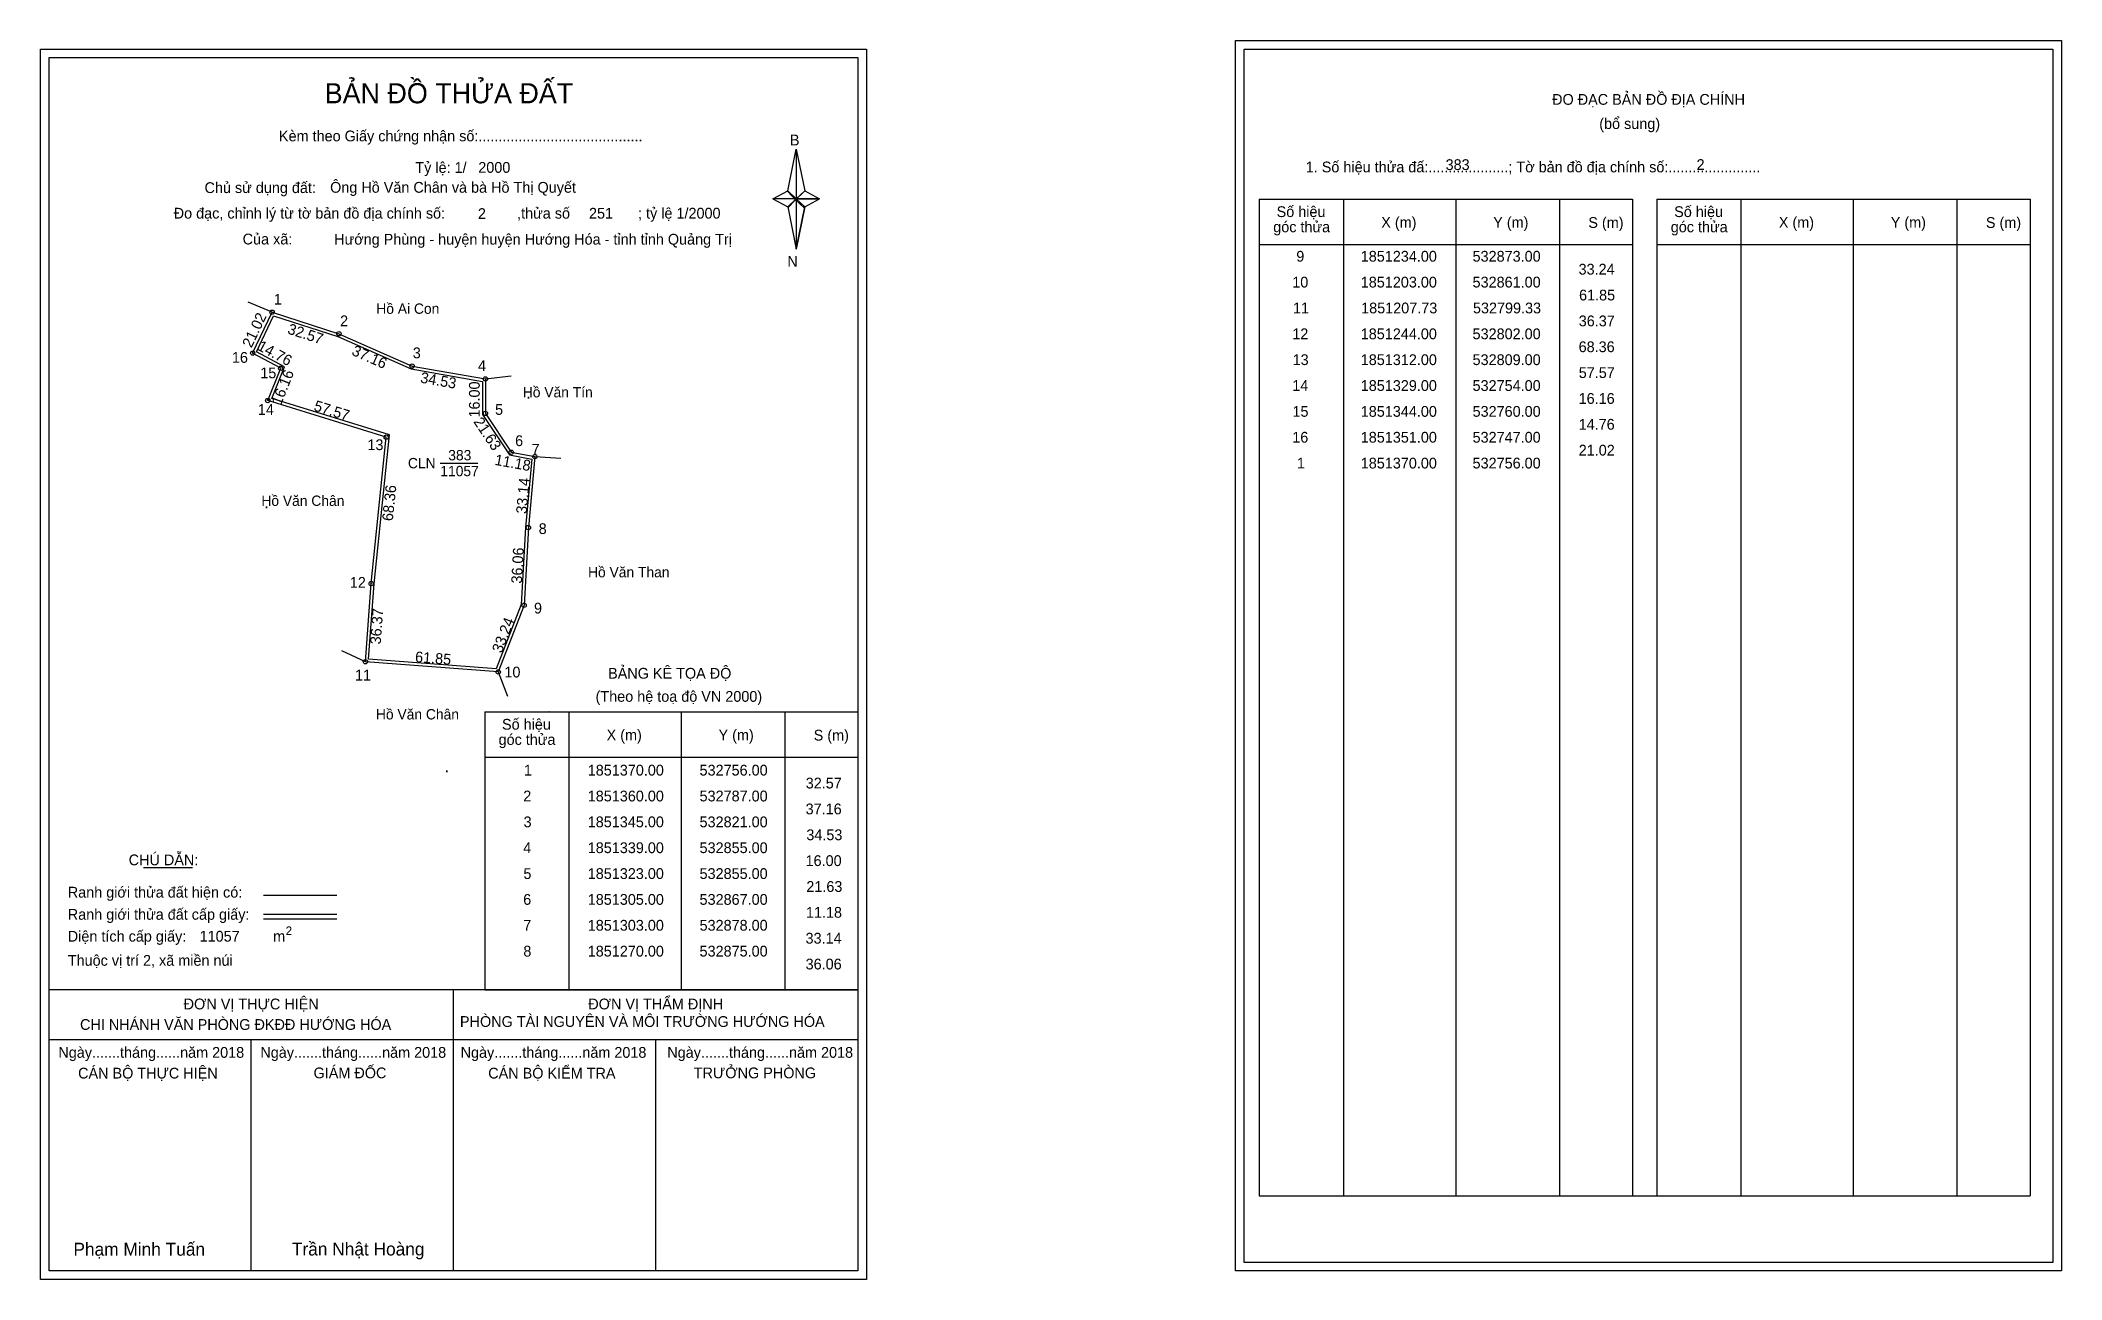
# Model space of a CAD drawing. Extents: x 532648 to 533587, y 1850921 to 1851496.
import ezdxf

# ---------------------------------------------------------------- set-up
doc = ezdxf.new("R2010")
doc.units = 0
for name, color, linetype in [('Level 1', 7, 'Continuous'), ('Level 10', 7, 'Continuous'), ('Level 11', 7, 'Continuous'), ('Level 13', 7, 'Continuous'), ('Level 27', 7, 'Continuous'), ('Level 3', 7, 'Continuous'), ('Level 36', 7, 'Continuous'), ('Level 49', 7, 'Continuous'), ('Level 53', 7, 'Continuous'), ('Level 55', 7, 'Continuous'), ('Level 6', 7, 'Continuous'), ('Level 60', 7, 'Continuous'), ('Level 63', 7, 'Continuous'), ('Level 9', 7, 'Continuous')]:
    doc.layers.add(name, color=color, linetype=linetype)

msp = doc.modelspace()

# ---------------------------------------------------------------- linework, layer by layer
at = {"layer": 'Level 1'}
for p, q in [((532652.5, 1851488.14), (532652.5, 1851488.14)), ((533207.14, 1851492.14), (533207.14, 1851492.14)), ((532995.34, 1851426.37), (532999.28, 1851445.65)), ((532999.28, 1851445.65), (532999.28, 1851422.6)), ((532999.28, 1851445.65), (533003.21, 1851426.37)), ((532988.46, 1851422.6), (532995.34, 1851426.37)), ((532995.34, 1851426.37), (532999.28, 1851422.6)), ((532998.98, 1851422.17), (532995.34, 1851425.94)), ((532999.28, 1851422.6), (532995.34, 1851418.92)), ((532998.98, 1851422.17), (532995.34, 1851418.49)), ((532995.34, 1851418.49), (532998.98, 1851422.17)), ((533002.92, 1851425.94), (532998.98, 1851422.17)), ((532998.98, 1851422.17), (533002.92, 1851425.94)), ((533002.92, 1851418.49), (532998.98, 1851422.17)), ((533003.21, 1851426.37), (532999.28, 1851422.6)), ((532999.28, 1851422.6), (532999.28, 1851399.21)), ((532999.28, 1851422.6), (533010.1, 1851422.6)), ((532999.28, 1851422.6), (533003.21, 1851418.92)), ((533003.21, 1851418.92), (533010.1, 1851422.6)), ((533214.21, 1851422.43), (533387.41, 1851422.43)), ((533253.39, 1850959.9), (533253.39, 1851422.43)), ((533305.53, 1850959.9), (533305.53, 1851422.43)), ((533353.48, 1851422.43), (533353.48, 1850959.9)), ((533387.41, 1851422.43), (533387.41, 1850959.9)), ((533398.73, 1851422.43), (533571.93, 1851422.43)), ((533437.91, 1850959.9), (533437.91, 1851422.43)), ((533490.05, 1850959.9), (533490.05, 1851422.43)), ((533538, 1851422.43), (533538, 1850959.9)), ((533571.93, 1851422.43), (533571.93, 1850959.9)), ((532995.34, 1851418.92), (532999.28, 1851399.21)), ((533003.21, 1851418.92), (532999.28, 1851399.21)), ((533214.21, 1851401.37), (533387.41, 1851401.37)), ((533398.73, 1851401.37), (533571.93, 1851401.37)), ((532854.69, 1851184.48), (533027.89, 1851184.48)), ((532893.87, 1851055.43), (532893.87, 1851184.48)), ((532946.01, 1851055.43), (532946.01, 1851184.48)), ((532993.96, 1851184.48), (532993.96, 1851055.43)), ((532854.69, 1851163.43), (533027.89, 1851163.43)), ((532696.34, 1851112.27), (532719.14, 1851112.27)), ((532752.07, 1851099.46), (532786.09, 1851099.46)), ((532752.07, 1851090.56), (532786.09, 1851090.56)), ((532752.07, 1851088.37), (532786.09, 1851088.37)), ((532866.15, 1851055.43), (532652.49, 1851055.43)), ((533027.89, 1851055.43), (532818.21, 1851055.43)), ((532840.19, 1850924.99), (532840.19, 1851055.43)), ((532854.69, 1851055.43), (533027.89, 1851055.43)), ((533027.9, 1851032.33), (532652.49, 1851032.33)), ((532746.34, 1850924.99), (532746.34, 1851032.33)), ((532934.05, 1850924.99), (532934.05, 1851032.33)), ((533214.21, 1850959.9), (533571.93, 1850959.9)), ((533027.89, 1850924.99), (533027.89, 1850924.99)), ((533582.55, 1850928.99), (533582.55, 1850928.99))]:
    msp.add_line(p, q, dxfattribs=at)
for points in [[(532995.34, 1851426.37), (532999.28, 1851445.65), (532999.28, 1851422.6)], [(532988.46, 1851422.6), (532995.34, 1851418.92), (532999.28, 1851422.6)], [(532999.28, 1851422.6), (533003.21, 1851426.37), (533010.1, 1851422.6)], [(532999.28, 1851422.6), (532999.28, 1851399.21), (533003.21, 1851418.92)]]:
    msp.add_lwpolyline(points, close=True, dxfattribs=at)
at = {"layer": 'Level 10'}
for points in [[(532861, 1851203), (532799.33, 1851207.73), (532802, 1851244), (532809, 1851312), (532754, 1851329), (532760, 1851344), (532747, 1851351), (532756, 1851370), (532787, 1851360), (532821, 1851345), (532855, 1851339), (532855, 1851323), (532867, 1851305), (532878, 1851303), (532875, 1851270), (532873, 1851234)], [(532860.07, 1851204.48), (532800.83, 1851209.02), (532803.39, 1851243.88), (532810.51, 1851313), (532755.86, 1851329.89), (532761.76, 1851344.64), (532748.83, 1851351.6), (532756.74, 1851368.29), (532786.5, 1851358.69), (532820.59, 1851343.65), (532853.6, 1851337.83), (532853.6, 1851322.58), (532866.16, 1851303.73), (532876.49, 1851301.85), (532873.6, 1851270.1), (532871.61, 1851234.3)]]:
    msp.add_lwpolyline(points, close=True, dxfattribs=at)
at = {"layer": 'Level 11'}
for centre in [(532756, 1851370), (532787, 1851360), (532747, 1851351), (532760, 1851344), (532821, 1851345), (532855, 1851339), (532754, 1851329), (532855, 1851323), (532809, 1851312), (532867, 1851305), (532878, 1851303), (532875, 1851270), (532802, 1851244), (532873, 1851234), (532799.33, 1851207.73), (532861, 1851203), (532861, 1851203)]:
    msp.add_circle(centre, 1, dxfattribs=at)
at = {"layer": 'Level 27'}
for p, q in [((532756, 1851370), (532744.95, 1851374.68)), ((532855, 1851339), (532866.91, 1851340.46)), ((532878, 1851303), (532889.98, 1851302.28)), ((532799.33, 1851207.73), (532788.45, 1851212.8)), ((532861, 1851203), (532865.21, 1851191.76))]:
    msp.add_line(p, q, dxfattribs=at)
at = {"layer": 'Level 3'}
for p, q in [((533214.21, 1851422.43), (533214.21, 1850959.9)), ((533398.73, 1851422.43), (533398.73, 1850959.9)), ((532854.69, 1851184.48), (532854.69, 1851055.43))]:
    msp.add_line(p, q, dxfattribs=at)
at = {"layer": 'Level 63'}
for points in [[(532648.49, 1851492.14), (533031.9, 1851492.14), (533031.9, 1850920.99), (532648.49, 1850920.99)], [(532652.49, 1851488.14), (533027.9, 1851488.14), (533027.9, 1850924.99), (532652.49, 1850924.99)], [(533203.15, 1851496.14), (533586.55, 1851496.14), (533586.55, 1850924.99), (533203.15, 1850924.99)], [(533207.15, 1851492.14), (533582.55, 1851492.14), (533582.55, 1850928.99), (533207.15, 1850928.99)]]:
    msp.add_lwpolyline(points, close=True, dxfattribs=at)
at = {"layer": 'Level 9'}
msp.add_line((532834.1, 1851299.94), (532851.52, 1851299.94), dxfattribs=at)

# ---------------------------------------------------------------- texts
at = {"layer": 'Level 1'}
for s, height, p in [('BẢN ĐỒ THỬA ĐẤT', 9.3313, (532780.43, 1851466.95)), ('ĐO ĐẠC BẢN ĐỒ ĐỊA CHÍNH', 5, (533350.1, 1851466.26)), ('(bổ sung)', 5, (533371.98, 1851455.02)), ('Kèm theo Giấy chứng nhận số:.........................................', 5, (532759.2, 1851449.29)), ('B', 5, (532996.36, 1851447.41)), ('1. Số hiệu thửa đấ:....................; Tờ bản đồ địa chính số:.......................', 5, (533235.76, 1851434.9)), ('Chủ sử dụng đất:', 5, (532724.67, 1851425.3)), ('Đo đạc, chỉnh lý từ tờ bản đồ địa chính số:                  ,thửa số                 ; tỷ lệ 1/2000', 5, (532710.36, 1851413.44)), ('góc thửa', 5, (533220.66, 1851407.1)), ('Số hiệu', 5, (533222.24, 1851414.16)), ('X (m)', 5, (533270.8, 1851409.21)), ('Y (m)', 5, (533322.76, 1851409.21)), ('S (m)', 5, (533366.91, 1851409.11)), ('góc thửa', 5, (533405.17, 1851407.1)), ('Số hiệu', 5, (533406.76, 1851414.16)), ('X (m)', 5, (533455.32, 1851409.21)), ('Y (m)', 5, (533507.27, 1851409.21)), ('S (m)', 5, (533551.43, 1851409.11)), ('Của xã:', 5, (532742.36, 1851401.44)), ('N', 5, (532995.16, 1851391.07)), ('BẢNG KÊ TỌA ĐỘ', 5, (532911.96, 1851199.89)), ('(Theo hệ toạ độ VN 2000)', 5, (532906.15, 1851189.17)), ('Số hiệu', 5, (532862.72, 1851176.22)), ('góc thửa', 5, (532861.13, 1851169.16)), ('X (m)', 5, (532911.28, 1851171.27)), ('Y (m)', 5, (532963.23, 1851171.27)), ('S (m)', 5, (533007.39, 1851171.17)), ('CHÚ DẪN:', 5, (532689.46, 1851113.28)), ('Ranh giới thửa đất hiện có:', 5, (532661.19, 1851098.28)), ('Ranh giới thửa đất cấp giấy:', 5, (532661.19, 1851088)), ('2', 4, (532762.3, 1851080.9)), ('Diện tích cấp giấy:', 5, (532661.19, 1851077.84)), ('m', 5, (532756.51, 1851077.88)), ('Thuộc vị trí 2, xã miền núi', 5, (532661.19, 1851066.64)), ('ĐƠN VỊ THỰC HIỆN', 5, (532714.96, 1851046.4)), ('ĐƠN VỊ THẨM ĐỊNH', 5, (532902.77, 1851046.4)), ('CHI NHÁNH VĂN PHÒNG ĐKĐĐ HƯỚNG HÓA', 5, (532666.88, 1851036.88)), ('PHÒNG TÀI NGUYÊN VÀ MÔI TRƯỜNG HƯỚNG HÓA', 5, (532843.22, 1851038.26)), ('Ngày.......tháng......năm 2018', 5, (532656.83, 1851023.93)), ('Ngày.......tháng......năm 2018', 5, (532750.58, 1851023.93)), ('Ngày.......tháng......năm 2018', 5, (532843.52, 1851023.93)), ('Ngày.......tháng......năm 2018', 5, (532939.44, 1851023.93)), ('CÁN BỘ THỰC HIỆN', 5, (532665.99, 1851014.3)), ('GIÁM ĐỐC', 5, (532775.26, 1851014.42)), ('CÁN BỘ KIỂM TRA', 5, (532856.34, 1851014.3)), ('TRƯỞNG PHÒNG', 5, (532951.72, 1851014.42)), ('Phạm Minh Tuấn', 6, (532663.81, 1850932.07)), ('Trần Nhật Hoàng', 6, (532765.2, 1850932.17))]:
    msp.add_text(s, height=height, dxfattribs=at).set_placement(p)
at = {"layer": 'Level 11'}
msp.add_text('Tỷ lệ: 1/', height=5, dxfattribs=at).set_placement((532822.51, 1851434.66))
at = {"layer": 'Level 13'}
for s, p in [('CLN', (532819.07, 1851297.54)), ('383', (532837.78, 1851301.22)), ('11057', (532834.1, 1851293.86))]:
    msp.add_text(s, height=4.8, dxfattribs=at).set_placement(p)
at = {"layer": 'Level 36'}
for p in [(532873.91, 1851329.86), (532752.32, 1851278.89), (532836.05, 1851156.36)]:
    msp.add_text('.', height=6, dxfattribs=at).set_placement(p)
at = {"layer": 'Level 49'}
for s, rotation, p in [('21.02', 64.65382, (532746.43, 1851353.1)), ('14.76', 331.69924, (532748.78, 1851352.78)), ('32.57', 342.1213, (532762.84, 1851360.15)), ('37.16', 336.19406, (532792.58, 1851350.33)), ('16.16', 68.19859, (532760.09, 1851326.46)), ('34.53', 349.99202, (532824.56, 1851337.34)), ('16.00', 90, (532852.39, 1851321.11)), ('57.57', 342.8241, (532775.05, 1851324.43)), ('21.63', 303.69007, (532849.28, 1851319.18)), ('11.18', 349.69515, (532859.07, 1851299.19)), ('33.14', 84.80557, (532874.17, 1851276.24)), ('68.36', 84.12261, (532812.02, 1851272.88)), ('36.06', 86.82017, (532871.95, 1851243.93)), ('36.37', 85.78979, (532806.4, 1851215.68)), ('33.24', 68.83874, (532862.55, 1851211.45)), ('61.85', 355.61408, (532822.24, 1851207.58))]:
    msp.add_text(s, height=5, rotation=rotation, dxfattribs=at).set_placement(p)
at = {"layer": 'Level 53'}
for s, p in [('9', (533231.36, 1851393.45)), ('1851234.00', (533261.29, 1851393.45)), ('532873.00', (533313.18, 1851393.45)), ('10', (533229.49, 1851381.45)), ('1851203.00', (533261.29, 1851381.45)), ('532861.00', (533313.18, 1851381.45)), ('33.24', (533362.38, 1851387.45)), ('11', (533229.81, 1851369.45)), ('1851207.73', (533261.47, 1851369.45)), ('532799.33', (533313.36, 1851369.45)), ('61.85', (533362.61, 1851375.45)), ('36.37', (533362.46, 1851363.45)), ('12', (533229.51, 1851357.45)), ('1851244.00', (533261.29, 1851357.45)), ('532802.00', (533313.18, 1851357.45)), ('68.36', (533362.41, 1851351.45)), ('13', (533229.66, 1851345.45)), ('1851312.00', (533261.29, 1851345.45)), ('532809.00', (533313.18, 1851345.45)), ('14', (533229.48, 1851333.45)), ('1851329.00', (533261.29, 1851333.45)), ('532754.00', (533313.18, 1851333.45)), ('57.57', (533362.46, 1851339.45)), ('16.16', (533362.41, 1851327.45)), ('15', (533229.6, 1851321.45)), ('1851344.00', (533261.29, 1851321.45)), ('532760.00', (533313.18, 1851321.45)), ('14.76', (533362.41, 1851315.45)), ('16', (533229.5, 1851309.45)), ('1851351.00', (533261.29, 1851309.45)), ('532747.00', (533313.18, 1851309.45)), ('1', (533231.66, 1851297.45)), ('1851370.00', (533261.29, 1851297.45)), ('532756.00', (533313.18, 1851297.45)), ('21.02', (533362.44, 1851303.45)), ('1', (532872.88, 1851154.93)), ('1851370.00', (532902.52, 1851154.93)), ('532756.00', (532954.41, 1851154.93)), ('32.57', (533003.69, 1851148.93)), ('2', (532872.58, 1851142.93)), ('1851360.00', (532902.52, 1851142.93)), ('532787.00', (532954.41, 1851142.93)), ('37.16', (533003.64, 1851136.93)), ('3', (532872.74, 1851130.93)), ('1851345.00', (532902.52, 1851130.93)), ('532821.00', (532954.41, 1851130.93)), ('4', (532872.56, 1851118.93)), ('1851339.00', (532902.52, 1851118.93)), ('532855.00', (532954.41, 1851118.93)), ('34.53', (533003.97, 1851124.93)), ('5', (532872.67, 1851106.93)), ('1851323.00', (532902.52, 1851106.93)), ('532855.00', (532954.41, 1851106.93)), ('16.00', (533003.62, 1851112.93)), ('21.63', (533003.97, 1851100.93)), ('6', (532872.57, 1851094.93)), ('1851305.00', (532902.52, 1851094.93)), ('532867.00', (532954.41, 1851094.93)), ('11.18', (533003.78, 1851088.93)), ('7', (532872.6, 1851082.93)), ('1851303.00', (532902.52, 1851082.93)), ('532878.00', (532954.41, 1851082.93)), ('8', (532872.64, 1851070.93)), ('1851270.00', (532902.52, 1851070.93)), ('532875.00', (532954.41, 1851070.93)), ('33.14', (533003.61, 1851076.93)), ('36.06', (533003.64, 1851064.93))]:
    msp.add_text(s, height=5, dxfattribs=at).set_placement(p)
at = {"layer": 'Level 55'}
for s, height, p in [('491', 0.22, (532755.78, 1851369.78)), ('491', 0.22, (532755.78, 1851369.78)), ('1', 0.8, (532755.78, 1851370)), ('0', 0.22, (532755.92, 1851369.78)), ('0', 0.22, (532755.92, 1851369.78)), ('2', 0.8, (532786.73, 1851360)), ('491', 0.22, (532786.78, 1851359.78)), ('491', 0.22, (532786.78, 1851359.78)), ('16', 0.8, (532746.43, 1851351)), ('0', 0.22, (532746.92, 1851350.78)), ('0', 0.22, (532746.92, 1851350.78)), ('15', 0.8, (532759.45, 1851344)), ('0', 0.22, (532759.92, 1851343.78)), ('0', 0.22, (532759.92, 1851343.78)), ('491', 0.22, (532820.78, 1851344.78)), ('491', 0.22, (532820.78, 1851344.78)), ('3', 0.8, (532820.75, 1851345)), ('4', 0.8, (532854.72, 1851339)), ('491', 0.22, (532854.78, 1851338.78)), ('491', 0.22, (532854.78, 1851338.78)), ('0', 0.22, (532854.92, 1851338.78)), ('14', 0.8, (532753.43, 1851329)), ('0', 0.22, (532753.92, 1851328.78)), ('0', 0.22, (532753.92, 1851328.78)), ('5', 0.8, (532854.74, 1851323)), ('0', 0.22, (532854.92, 1851322.78)), ('13', 0.8, (532808.46, 1851312)), ('0', 0.22, (532808.92, 1851311.78)), ('0', 0.22, (532808.92, 1851311.78)), ('6', 0.8, (532866.73, 1851305)), ('0', 0.22, (532866.92, 1851304.78)), ('7', 0.8, (532877.73, 1851303)), ('391', 0.22, (532877.78, 1851302.78)), ('0', 0.22, (532877.92, 1851302.78)), ('8', 0.8, (532874.74, 1851270)), ('391', 0.22, (532874.78, 1851269.78)), ('12', 0.8, (532801.43, 1851244)), ('0', 0.22, (532801.92, 1851243.78)), ('0', 0.22, (532801.92, 1851243.78)), ('9', 0.8, (532872.73, 1851234)), ('391', 0.22, (532872.78, 1851233.78)), ('11', 0.8, (532798.81, 1851207.73)), ('0', 0.22, (532799.25, 1851207.51)), ('0', 0.22, (532799.25, 1851207.51)), ('0', 0.22, (532799.25, 1851207.51)), ('10', 0.8, (532860.43, 1851203)), ('391', 0.22, (532884.18, 1851184.69)), ('0', 0.22, (532884.33, 1851184.69))]:
    msp.add_text(s, height=height, dxfattribs=at).set_placement(p)
at = {"layer": 'Level 6'}
for s, p in [('383', (533300.66, 1851435.98)), ('2', (533417.15, 1851436.02)), ('Ông Hồ Văn Chân và bà Hồ Thị Quyết', (532782.94, 1851425.44)), ('2000', (532851.71, 1851434.7)), ('2', (532851.54, 1851413.26)), ('251', (532903.11, 1851413.42)), (' Hướng Phùng - huyện huyện Hướng Hóa - tỉnh tỉnh Quảng Trị', (532782.97, 1851401.36)), ('11057', (532722.38, 1851077.85))]:
    msp.add_text(s, height=5, dxfattribs=at).set_placement(p)
at = {"layer": 'Level 60'}
for s, p in [('Hồ Ai Con', (532804.38, 1851369.24)), ('Hồ Văn Tín', (532872.37, 1851330.46)), ('Hồ Văn Chân', (532751.04, 1851280.09)), ('Hồ Văn Than', (532902.65, 1851246.94)), ('Hồ Văn Chân', (532804.21, 1851180.97))]:
    msp.add_text(s, height=4.8, dxfattribs=at).set_placement(p)
at = {"layer": 'Level 9'}
for s, p in [('1', (532756.84, 1851373.5)), ('2', (532787.58, 1851363.48)), ('16', (532737.37, 1851346.5)), ('3', (532821.32, 1851348.62)), ('4', (532851.61, 1851342.68)), ('15', (532750.53, 1851339.32)), ('14', (532749.4, 1851322.34)), ('5', (532859.52, 1851322.35)), ('13', (532800.27, 1851305.97)), ('6', (532868.81, 1851307.85)), ('7', (532876.46, 1851303.85)), ('8', (532879.75, 1851267.03)), ('12', (532792.08, 1851242.06)), ('9', (532877.57, 1851230.15)), ('11', (532794.47, 1851199.04)), ('10', (532863.84, 1851200.47))]:
    msp.add_text(s, height=5, dxfattribs=at).set_placement(p)

doc.saveas('drawing.dxf')
